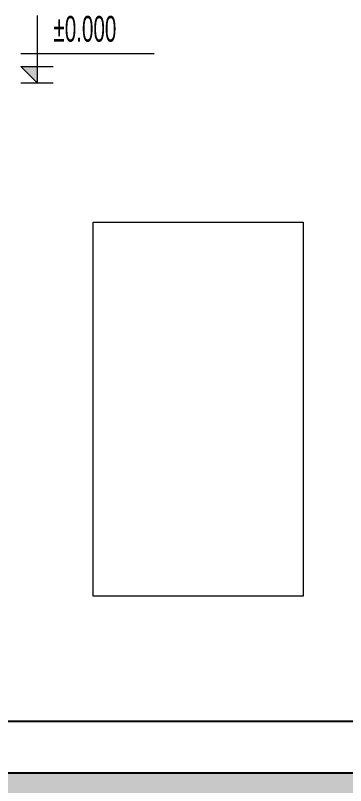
# Model space of a CAD drawing. Header units: inches. Extents: x 274208 to 641690, y -81912 to 129129.
# Drawn here: x 408815 to 410230, y 89667 to 92962 of the extents above; entities that cross this region are included whole.
import ezdxf
from ezdxf.enums import TextEntityAlignment as Align

# ---------------------------------------------------------------- set-up
doc = ezdxf.new("R2010")
doc.units = ezdxf.units.IN
doc.header["$MEASUREMENT"] = 0
for name, color, linetype, lineweight in [('03.Manh', 251, 'Continuous', 13), ('08.Dim', 156, 'Continuous', 15), ('DIM', 252, 'Continuous', 20)]:
    doc.layers.add(name, color=color, linetype=linetype, lineweight=lineweight)
doc.layers.add('NET VUA', color=143, linetype='Continuous')
doc.layers.add('text', color=7, linetype='Continuous')
doc.styles.add('TT5_Text Dim', font='hoatbif.shx', dxfattribs={"width": 0.6})

# ---------------------------------------------------------------- blocks, each defined once
blk = doc.blocks.new('A$C4E7C6F34')
at = {"layer": 'DIM'}
blk.add_hatch(color=256, dxfattribs=at).paths.add_polyline_path([(-38.5, 0), (-38.5, 137.8), (-177.6, 137.8)])
for p, q in [((-38.5, 576), (-38.5, 0)), ((964.2, 247.8), (-177.6, 247.8)), ((-177.6, 137.8), (100.7, 137.8)), ((-177.6, 137.8), (-38.5, 0)), ((-177.6, 0), (100.6, 0))]:
    blk.add_line(p, q, dxfattribs=at)
at = {"layer": 'text', "style": 'TT5_Text Dim', "flags": 8}
blk.add_attdef('%%P0.000', text='', height=220, dxfattribs=at).set_placement((102.4, 461.3), align=Align.MIDDLE_LEFT)
blk = doc.blocks.new('mb')
at = {"layer": '03.Manh', "ltscale": 200}
blk.add_lwpolyline([(375879.1, 94254.2), (374979.1, 94254.2), (374979.1, 95854.2), (375879.1, 95854.2)], close=True, dxfattribs=at)
at = {"layer": 'NET VUA'}
blk.add_lwpolyline([(373580.4, 93497.6), (376780.4, 93497.6), (376780.4, 93717.6), (373580.4, 93717.6)], close=True, dxfattribs=at)
at = {"layer": '08.Dim'}
ref = blk.add_blockref('A$C4E7C6F34', (374757.7, 96450.9), dxfattribs=dict(at, xscale=0.5, yscale=0.5, zscale=0.5))
ref.add_attrib('%%P0.000', '%%p0.000', dxfattribs={"layer": 'text', "height": 110, "style": 'TT5_Text Dim', "width": 0.6, "flags": 8}).set_placement((374808.9, 96681.5), align=Align.MIDDLE_LEFT)

msp = doc.modelspace()

# ---------------------------------------------------------------- hatches: boundary and pattern name
at = {"layer": '03.Manh'}
h = msp.add_hatch(dxfattribs=at)
h.set_pattern_fill('AR-B88', color=256, scale=10, angle=45, style=0)
h.set_pattern_definition([(45, (-1350.81, 0), (-56.568542, 56.568542), []), (135, (-1350.81, 0), (-84.8528137, 28.2842712), [80, -80])])
h.paths.add_polyline_path([(411910, 88621), (411258.4, 88621), (411251.1, 88674.5), (411223.4, 88664.4), (411204.4, 88686.7), (411170.8, 88621), (408407.1, 88621), (408399.8, 88674.5), (408372.1, 88664.4), (408353.1, 88686.7), (408319.5, 88621), (405575.7, 88621), (405568.4, 88674.5), (405540.7, 88664.4), (405521.7, 88686.7), (405488.1, 88621), (402785.4, 88621), (402778.1, 88674.5), (402750.4, 88664.4), (402731.4, 88686.7), (402697.8, 88621), (400210, 88621), (400210, 89721), (400430, 89721), (404270, 89721), (404490, 89721), (411910, 89721)])
h.paths.add_polyline_path([(406745.6, 88925.6), (407345.6, 88925.6), (407345.6, 89525.6), (406745.6, 89525.6)], flags=16)
h.paths.add_polyline_path([(406633.4, 88925.6), (406633.4, 89525.6), (406033.4, 89525.6), (406033.4, 88925.6)], flags=16)
h.paths.add_polyline_path([(407457.9, 88925.6), (408057.9, 88925.6), (408057.9, 89525.6), (407457.9, 89525.6)], flags=16)
h.paths.add_polyline_path([(405921.1, 88925.6), (405921.1, 89525.6), (405321.1, 89525.6), (405321.1, 88925.6)], flags=16)
h.paths.add_polyline_path([(408170.1, 88925.6), (408770.1, 88925.6), (408770.1, 89525.6), (408170.1, 89525.6)], flags=16)
h.paths.add_polyline_path([(405208.9, 88925.6), (405208.9, 89525.6), (404608.9, 89525.6), (404608.9, 88925.6)], flags=16)
h.paths.add_polyline_path([(408882.4, 88925.6), (409482.4, 88925.6), (409482.4, 89525.6), (408882.4, 89525.6)], flags=16)
h.paths.add_polyline_path([(404496.6, 88925.6), (404496.6, 89525.6), (403896.6, 89525.6), (403896.6, 88925.6)], flags=16)
h.paths.add_polyline_path([(409594.7, 88925.6), (410194.7, 88925.6), (410194.7, 89525.6), (409594.7, 89525.6)], flags=16)
h.paths.add_polyline_path([(403784.3, 88925.6), (403784.3, 89525.6), (403184.3, 89525.6), (403184.3, 88925.6)], flags=16)
h.paths.add_polyline_path([(410306.9, 88925.6), (410906.9, 88925.6), (410906.9, 89525.6), (410306.9, 89525.6)], flags=16)
h.paths.add_polyline_path([(403072.1, 88925.6), (403072.1, 89525.6), (402472.1, 89525.6), (402472.1, 88925.6)], flags=16)
h.paths.add_polyline_path([(411019.2, 88925.6), (411619.2, 88925.6), (411619.2, 89525.6), (411019.2, 89525.6)], flags=16)
h.paths.add_polyline_path([(402359.8, 88925.6), (402359.8, 89525.6), (401759.8, 89525.6), (401759.8, 88925.6)], flags=16)
h.paths.add_polyline_path([(411731.4, 88925.6), (411731.4, 89525.6)], flags=16)
h.paths.add_polyline_path([(401647.6, 88925.6), (401647.6, 89525.6), (401047.6, 89525.6), (401047.6, 88925.6)], flags=16)
h.paths.add_polyline_path([(400935.3, 88925.6), (400935.3, 89525.6), (400335.3, 89525.6), (400335.3, 88925.6)], flags=16)

# ---------------------------------------------------------------- next in the draw order: block references
at = {"layer": '08.Dim'}
msp.add_blockref('mb', (34169.6, -3776.6), dxfattribs=at)

doc.saveas('drawing.dxf')
